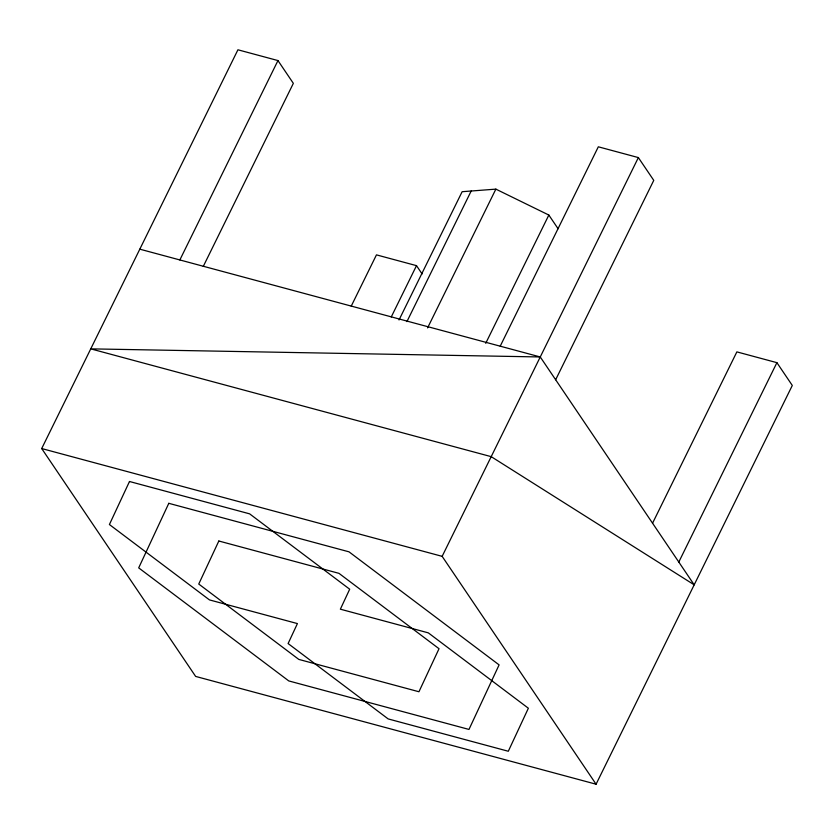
<?xml version="1.0" encoding="UTF-8"?>
<svg xmlns="http://www.w3.org/2000/svg" width="834" height="834" viewBox="0 0 834 834"><rect width="100%" height="100%" fill="white"/><g stroke="black" fill="none" stroke-linecap="round" stroke-linejoin="round"><path stroke-width="1.25" d="M652.522 523.283L736.86 351.885L776.902 362.665L792.3 385.454L596.081 784.21L195.636 676.416L41.7 448.546L237.919 49.79L277.962 60.569L293.349 83.348L203.277 266.411M179.852 259.947L277.962 60.569M351.218 306.172L376.457 254.87L416.5 265.65L422.098 273.938M391.261 316.951L416.5 265.65M399.027 319.964L462.14 191.705L495.865 189.13L548.835 215.047L558.102 228.756M406.919 321.611L471.179 191.017M427.592 327.887L495.865 189.13M485.722 343.306L548.835 215.047M500.212 346.183L598.322 146.805L638.364 157.584L653.762 180.363L555.653 379.751M596.081 784.21L442.145 556.341L638.364 157.584M678.803 562.043L776.902 362.665M540.255 356.962L90.75 348.862L491.205 456.657L694.19 584.832L540.255 356.962L139.81 249.168M41.7 448.546L442.145 556.341M129.489 481.499L109.41 524.534L209.47 599.907L297.415 623.582L288.105 643.556L388.164 718.918L508.302 751.257L528.37 708.233L428.311 632.86L340.366 609.185L349.686 589.211L249.616 513.838L129.489 481.499M168.802 503.319L138.694 567.871L288.783 680.93L468.979 729.437L499.097 664.886L348.998 551.827L168.802 503.319M218.831 541.005L198.753 584.04L298.822 659.413L418.949 691.751L439.028 648.716L338.969 573.344L218.831 541.005"/></g></svg>
